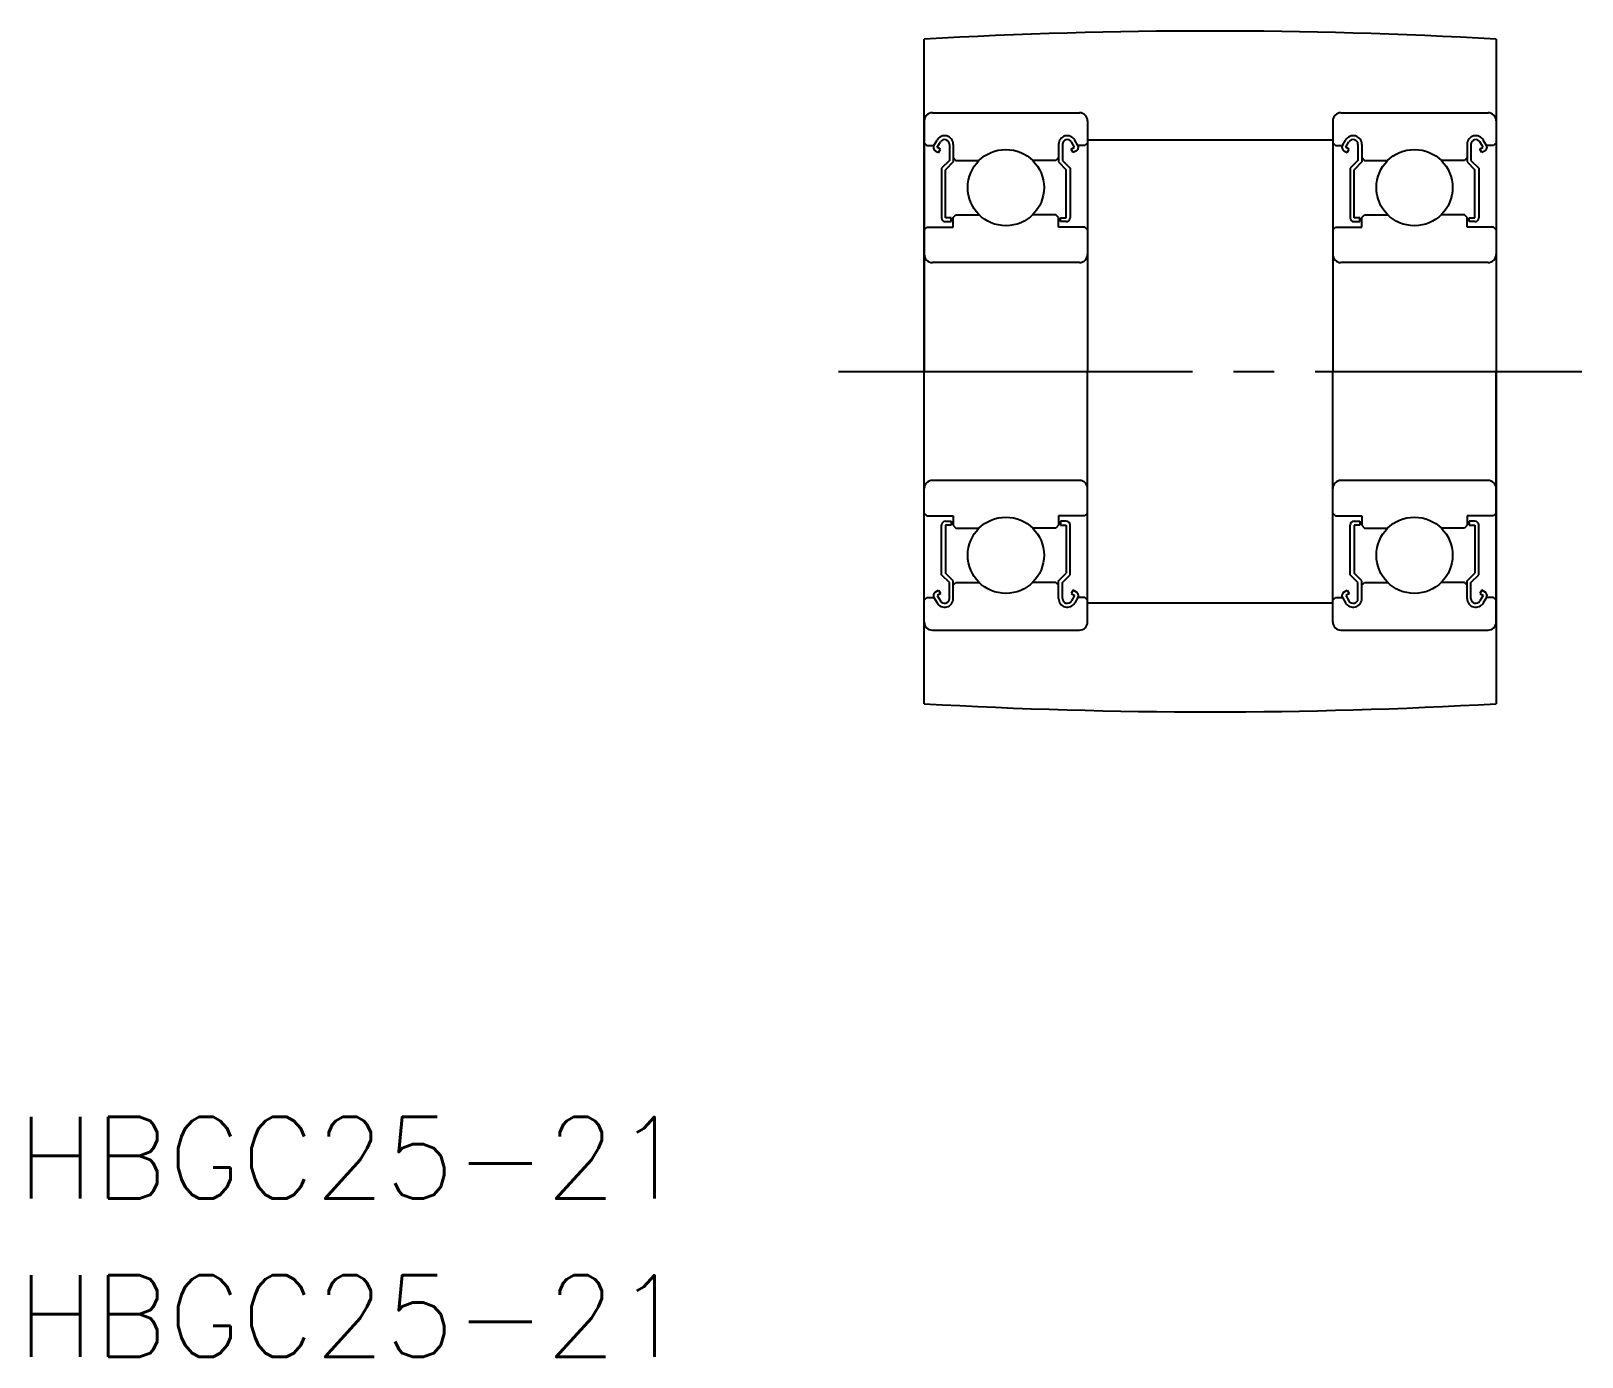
# Model space of a CAD drawing. Extents: x 80.3 to 137.2, y 136.3 to 185.
import ezdxf
from ezdxf.enums import TextEntityAlignment as Align

# ---------------------------------------------------------------- set-up
doc = ezdxf.new("R2010")
doc.units = 0
doc.linetypes.add('CENTER', pattern=[17.5, 13, -1.5, 1.5, -1.5])
doc.layers.get('0').update_dxf_attribs({"linetype": 'CONTINUOUS'})
doc.layers.add('CENTER', color=1, linetype='CENTER')
doc.styles.get("Standard").update_dxf_attribs({"font": 'txt.shx', "bigfont": '@extfont2.shx'})

msp = doc.modelspace()

# ---------------------------------------------------------------- linework, layer by layer
at = {"color": 7, "linetype": 'CONTINUOUS'}
for p, q in [((113.042, 160.253), (113.042, 184.653)), ((134.042, 184.653), (134.042, 167.173)), ((134.042, 182.153), (134.042, 160.253))]:
    msp.add_line(p, q, dxfattribs=at)
for p, q in [((113.042, 181.653), (113.042, 172.453)), ((113.342, 181.953), (118.742, 181.953)), ((119.042, 181.653), (119.042, 172.453)), ((128.042, 181.653), (128.042, 172.453)), ((128.342, 181.953), (133.742, 181.953)), ((134.042, 181.653), (134.042, 172.453)), ((113.042, 180.853), (113.142, 180.753)), ((113.142, 180.753), (113.397, 180.753)), ((113.397, 180.753), (113.513, 180.949)), ((113.449, 180.559), (113.573, 180.488)), ((113.521, 180.682), (113.637, 180.878)), ((113.644, 180.611), (113.521, 180.682)), ((113.573, 180.488), (113.644, 180.611)), ((113.966, 180.79), (113.966, 180.203)), ((114.108, 180.79), (114.108, 180.144)), ((117.975, 180.79), (117.975, 180.144)), ((118.117, 180.79), (118.117, 180.203)), ((118.44, 180.611), (118.563, 180.682)), ((118.511, 180.488), (118.44, 180.611)), ((118.563, 180.682), (118.447, 180.878)), ((118.634, 180.559), (118.511, 180.488)), ((118.686, 180.753), (118.57, 180.949)), ((118.942, 180.753), (118.686, 180.753)), ((119.042, 180.853), (118.942, 180.753)), ((119.042, 180.953), (128.042, 180.953)), ((128.042, 180.853), (128.142, 180.753)), ((128.142, 180.753), (128.397, 180.753)), ((128.397, 180.753), (128.513, 180.949)), ((128.449, 180.559), (128.573, 180.488)), ((128.521, 180.682), (128.637, 180.878)), ((128.644, 180.611), (128.521, 180.682)), ((128.573, 180.488), (128.644, 180.611)), ((128.966, 180.79), (128.966, 180.203)), ((129.108, 180.79), (129.108, 180.144)), ((132.975, 180.79), (132.975, 180.144)), ((133.117, 180.79), (133.117, 180.203)), ((133.44, 180.611), (133.563, 180.682)), ((133.511, 180.488), (133.44, 180.611)), ((133.563, 180.682), (133.447, 180.878)), ((133.634, 180.559), (133.511, 180.488)), ((133.686, 180.753), (133.57, 180.949)), ((133.942, 180.753), (133.686, 180.753)), ((134.042, 180.853), (133.942, 180.753)), ((113.966, 180.203), (113.682, 179.919)), ((114.108, 180.144), (113.824, 179.86)), ((114.108, 180.303), (114.208, 180.203)), ((114.208, 180.203), (115.062, 180.203)), ((117.875, 180.203), (117.022, 180.203)), ((117.975, 180.303), (117.875, 180.203)), ((117.975, 180.144), (118.26, 179.86)), ((118.117, 180.203), (118.402, 179.919)), ((128.966, 180.203), (128.682, 179.919)), ((129.108, 180.144), (128.824, 179.86)), ((129.108, 180.303), (129.208, 180.203)), ((129.208, 180.203), (130.062, 180.203)), ((132.875, 180.203), (132.022, 180.203)), ((132.975, 180.303), (132.875, 180.203)), ((132.975, 180.144), (133.26, 179.86)), ((133.117, 180.203), (133.402, 179.919)), ((113.682, 179.919), (113.682, 178.095)), ((113.824, 178.095), (113.824, 179.86)), ((118.26, 178.095), (118.26, 179.86)), ((118.402, 179.919), (118.402, 178.095)), ((128.682, 179.919), (128.682, 178.095)), ((128.824, 178.095), (128.824, 179.86)), ((133.26, 178.095), (133.26, 179.86)), ((133.402, 179.919), (133.402, 178.095)), ((119.042, 179.353), (119.042, 179.353)), ((134.042, 179.353), (134.042, 179.353)), ((113.042, 177.653), (113.142, 177.753)), ((113.142, 177.753), (114.108, 177.753)), ((114.037, 178.095), (113.824, 178.095)), ((113.824, 177.953), (114.037, 177.953)), ((114.037, 177.953), (114.037, 178.095)), ((114.108, 178.103), (114.208, 178.203)), ((114.108, 177.753), (114.108, 178.103)), ((114.208, 178.203), (115.062, 178.203)), ((117.875, 178.203), (117.022, 178.203)), ((117.975, 178.103), (117.875, 178.203)), ((117.975, 177.753), (117.975, 178.103)), ((118.942, 177.753), (117.975, 177.753)), ((118.046, 178.095), (118.26, 178.095)), ((118.046, 177.953), (118.046, 178.095)), ((118.26, 177.953), (118.046, 177.953)), ((119.042, 177.653), (118.942, 177.753)), ((128.042, 177.653), (128.142, 177.753)), ((128.142, 177.753), (129.108, 177.753)), ((129.037, 178.095), (128.824, 178.095)), ((128.824, 177.953), (129.037, 177.953)), ((129.037, 177.953), (129.037, 178.095)), ((129.108, 178.103), (129.208, 178.203)), ((129.108, 177.753), (129.108, 178.103)), ((129.208, 178.203), (130.062, 178.203)), ((132.875, 178.203), (132.022, 178.203)), ((132.975, 178.103), (132.875, 178.203)), ((132.975, 177.753), (132.975, 178.103)), ((133.942, 177.753), (132.975, 177.753)), ((133.046, 178.095), (133.26, 178.095)), ((133.046, 177.953), (133.046, 178.095)), ((133.26, 177.953), (133.046, 177.953)), ((134.042, 177.653), (133.942, 177.753)), ((119.042, 177.053), (119.042, 177.053)), ((134.042, 177.053), (134.042, 177.053)), ((118.742, 176.453), (113.342, 176.453)), ((133.742, 176.453), (128.342, 176.453)), ((113.042, 163.253), (113.042, 172.453)), ((119.042, 163.253), (119.042, 172.453)), ((128.042, 163.253), (128.042, 172.453)), ((134.042, 163.253), (134.042, 172.453)), ((118.742, 168.453), (113.342, 168.453)), ((133.742, 168.453), (128.342, 168.453)), ((113.042, 167.253), (113.142, 167.153)), ((113.142, 167.153), (114.108, 167.153)), ((113.824, 166.953), (114.037, 166.953)), ((114.037, 166.953), (114.037, 166.811)), ((114.108, 167.153), (114.108, 166.803)), ((117.975, 167.153), (117.975, 166.803)), ((118.942, 167.153), (117.975, 167.153)), ((118.046, 166.953), (118.046, 166.811)), ((118.26, 166.953), (118.046, 166.953)), ((119.042, 167.253), (118.942, 167.153)), ((128.042, 167.253), (128.142, 167.153)), ((128.142, 167.153), (129.108, 167.153)), ((128.824, 166.953), (129.037, 166.953)), ((129.037, 166.953), (129.037, 166.811)), ((129.108, 167.153), (129.108, 166.803)), ((132.975, 167.153), (132.975, 166.803)), ((133.942, 167.153), (132.975, 167.153)), ((133.046, 166.953), (133.046, 166.811)), ((133.26, 166.953), (133.046, 166.953)), ((134.042, 167.253), (133.942, 167.153)), ((113.682, 164.987), (113.682, 166.811)), ((113.824, 166.811), (113.824, 165.046)), ((114.037, 166.811), (113.824, 166.811)), ((114.108, 166.803), (114.208, 166.703)), ((114.208, 166.703), (115.062, 166.703)), ((117.875, 166.703), (117.022, 166.703)), ((117.975, 166.803), (117.875, 166.703)), ((118.046, 166.811), (118.26, 166.811)), ((118.26, 166.811), (118.26, 165.046)), ((118.402, 164.987), (118.402, 166.811)), ((128.682, 164.987), (128.682, 166.811)), ((128.824, 166.811), (128.824, 165.046)), ((129.037, 166.811), (128.824, 166.811)), ((129.108, 166.803), (129.208, 166.703)), ((129.208, 166.703), (130.062, 166.703)), ((132.875, 166.703), (132.022, 166.703)), ((132.975, 166.803), (132.875, 166.703)), ((133.046, 166.811), (133.26, 166.811)), ((133.26, 166.811), (133.26, 165.046)), ((133.402, 164.987), (133.402, 166.811)), ((113.966, 164.703), (113.682, 164.987)), ((114.108, 164.762), (113.824, 165.046)), ((113.966, 164.116), (113.966, 164.703)), ((114.108, 164.116), (114.108, 164.762)), ((114.108, 164.603), (114.208, 164.703)), ((114.208, 164.703), (115.062, 164.703)), ((117.875, 164.703), (117.022, 164.703)), ((117.975, 164.603), (117.875, 164.703)), ((117.975, 164.762), (118.26, 165.046)), ((117.975, 164.116), (117.975, 164.762)), ((118.117, 164.703), (118.402, 164.987)), ((118.117, 164.116), (118.117, 164.703)), ((128.966, 164.703), (128.682, 164.987)), ((129.108, 164.762), (128.824, 165.046)), ((128.966, 164.116), (128.966, 164.703)), ((129.108, 164.116), (129.108, 164.762)), ((129.108, 164.603), (129.208, 164.703)), ((129.208, 164.703), (130.062, 164.703)), ((132.875, 164.703), (132.022, 164.703)), ((132.975, 164.603), (132.875, 164.703)), ((132.975, 164.762), (133.26, 165.046)), ((132.975, 164.116), (132.975, 164.762)), ((133.117, 164.703), (133.402, 164.987)), ((133.117, 164.116), (133.117, 164.703)), ((113.042, 164.053), (113.142, 164.153)), ((113.142, 164.153), (113.397, 164.153)), ((113.397, 164.153), (113.513, 163.957)), ((113.449, 164.347), (113.573, 164.418)), ((113.644, 164.295), (113.521, 164.224)), ((113.521, 164.224), (113.637, 164.028)), ((113.573, 164.418), (113.644, 164.295)), ((118.511, 164.418), (118.44, 164.295)), ((118.44, 164.295), (118.563, 164.224)), ((118.563, 164.224), (118.447, 164.028)), ((118.634, 164.347), (118.511, 164.418)), ((118.686, 164.153), (118.57, 163.957)), ((118.942, 164.153), (118.686, 164.153)), ((119.042, 164.053), (118.942, 164.153)), ((128.042, 164.053), (128.142, 164.153)), ((128.142, 164.153), (128.397, 164.153)), ((128.397, 164.153), (128.513, 163.957)), ((128.449, 164.347), (128.573, 164.418)), ((128.644, 164.295), (128.521, 164.224)), ((128.521, 164.224), (128.637, 164.028)), ((128.573, 164.418), (128.644, 164.295)), ((133.511, 164.418), (133.44, 164.295)), ((133.44, 164.295), (133.563, 164.224)), ((133.563, 164.224), (133.447, 164.028)), ((133.634, 164.347), (133.511, 164.418)), ((133.686, 164.153), (133.57, 163.957)), ((133.942, 164.153), (133.686, 164.153)), ((134.042, 164.053), (133.942, 164.153)), ((119.042, 163.953), (128.042, 163.953)), ((113.342, 162.953), (118.742, 162.953)), ((128.342, 162.953), (133.742, 162.953))]:
    msp.add_line(p, q)
for centre in [(116.042, 179.203), (131.042, 179.203), (116.042, 165.703), (131.042, 165.703)]:
    msp.add_circle(centre, 1.4)
for centre, start, end in [((123.542, 1.053), 86.72685, 93.27315), ((123.542, 343.853), 266.72685, 273.27315)]:
    msp.add_arc(centre, 183.9, start, end, dxfattribs=at)
for centre, radius, start, end in [((113.342, 181.653), 0.3, 90, 180), ((118.742, 181.653), 0.3, 0, 90), ((128.342, 181.653), 0.3, 90, 180), ((133.742, 181.653), 0.3, 0, 90), ((113.79, 180.79), 0.319, 0, 150.0003), ((118.294, 180.79), 0.319, 29.9997, 180), ((128.79, 180.79), 0.319, 0, 150.0003), ((133.294, 180.79), 0.319, 29.9997, 180), ((113.521, 180.682), 0.142, 149.9903, 240.0019), ((113.79, 180.79), 0.177, 0, 150.0032), ((118.294, 180.79), 0.177, 29.9968, 180), ((118.563, 180.682), 0.142, 299.9981, 30.0097), ((128.521, 180.682), 0.142, 149.9903, 240.0019), ((128.79, 180.79), 0.177, 0, 150.0032), ((133.294, 180.79), 0.177, 29.9968, 180), ((133.563, 180.682), 0.142, 299.9981, 30.0097), ((113.824, 178.095), 0.142, 180.0001, 270), ((118.26, 178.095), 0.142, 270, 359.9999), ((128.824, 178.095), 0.142, 180.0001, 270), ((133.26, 178.095), 0.142, 270, 359.9999), ((113.342, 176.753), 0.3, 180, 270), ((118.742, 176.753), 0.3, 270, 0), ((128.342, 176.753), 0.3, 180, 270), ((133.742, 176.753), 0.3, 270, 0), ((113.342, 168.153), 0.3, 90, 180), ((118.742, 168.153), 0.3, 0, 90), ((128.342, 168.153), 0.3, 90, 180), ((133.742, 168.153), 0.3, 0, 90), ((113.824, 166.811), 0.142, 90, 179.9999), ((118.26, 166.811), 0.142, 0.0001, 90), ((128.824, 166.811), 0.142, 90, 179.9999), ((133.26, 166.811), 0.142, 0.0001, 90), ((113.521, 164.224), 0.142, 119.9981, 210.0097), ((113.79, 164.116), 0.319, 209.9997, 0), ((113.79, 164.116), 0.177, 209.9968, 0), ((118.294, 164.116), 0.319, 180, 330.0003), ((118.294, 164.116), 0.177, 180, 330.0032), ((118.563, 164.224), 0.142, 329.9903, 60.0019), ((128.521, 164.224), 0.142, 119.9981, 210.0097), ((128.79, 164.116), 0.319, 209.9997, 0), ((128.79, 164.116), 0.177, 209.9968, 0), ((133.294, 164.116), 0.319, 180, 330.0003), ((133.294, 164.116), 0.177, 180, 330.0032), ((133.563, 164.224), 0.142, 329.9903, 60.0019), ((113.342, 163.253), 0.3, 180, 270), ((118.742, 163.253), 0.3, 270, 0), ((128.342, 163.253), 0.3, 180, 270), ((133.742, 163.253), 0.3, 270, 0)]:
    msp.add_arc(centre, radius, start, end)
at = {"layer": 'CENTER', "color": 1, "linetype": 'CENTER'}
msp.add_line((109.892, 172.453), (137.192, 172.453), dxfattribs=at)

# ---------------------------------------------------------------- texts
at = {"color": 7, "linetype": 'CONTINUOUS'}
for p in [(79.736, 143.581), (79.736, 137.765)]:
    msp.add_text('HBGC25-21', height=3, dxfattribs=at).set_placement(p, align=Align.MIDDLE_LEFT)

doc.saveas('drawing.dxf')
